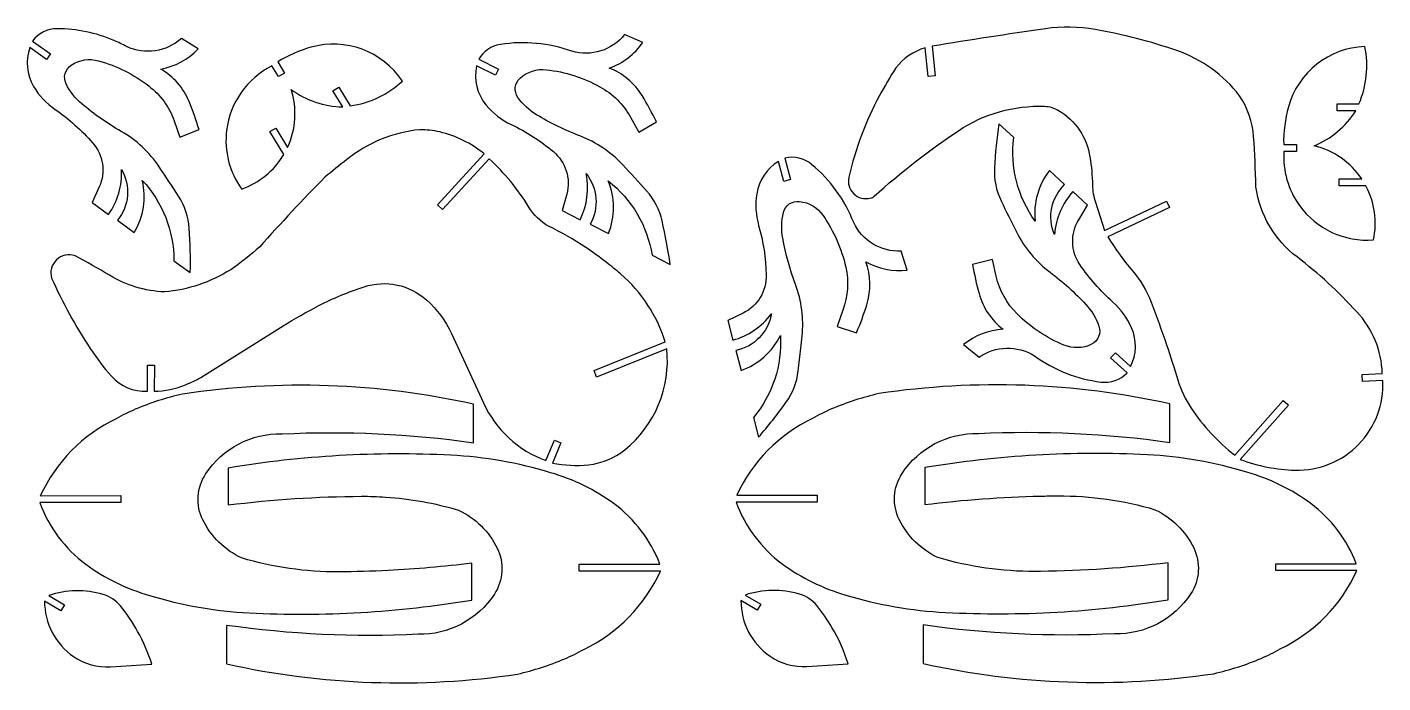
# Model space of a CAD drawing. Extents: x 4 to 2489, y -1157 to 45.
import ezdxf

# ---------------------------------------------------------------- set-up
doc = ezdxf.new("R2010")
doc.units = 0
doc.header["$MEASUREMENT"] = 0
doc.layers.add('shape_z19o', color=1, linetype='CONTINUOUS')

msp = doc.modelspace()

# ---------------------------------------------------------------- linework, layer by layer
at = {"layer": 'shape_z19o'}
for points in [[(163.1, 20.7, 0.100964), (58.7, 42.3, 0.239038), (13.7, 19.7), (46.9, -3.8), (39.5, -14.2), (8.6, 7.6, 0.222927), (15.5, -63.4, 0.108611), (55.3, -105.9, -0.062708), (123.9, -166.9, -0.293055), (136, -247.6), (123.2, -276.3), (152.8, -298.1, 0.167343), (176.8, -215.9, -0.309273), (169.6, -308.8), (200.1, -331.1, 0.195715), (214.9, -235.8, -0.19094), (272.7, -383.1), (302.9, -404.7, 0.021345), (300.9, -323.6, 0.12797), (281.4, -264.9, 0.003076), (245.9, -211, 0.116345), (176.2, -146, -0.045783), (104, -95.4, -0.102104), (75.3, -58.9, -0.381307), (84.7, -24.3, -0.214466), (134.7, -16.6, -0.097467), (226.9, -62.7, -0.142903), (273.4, -126.7), (284, -156.5), (319, -142.8, 0.023525), (300.6, -91.1, 0.165632), (249, -31.8, 0.157195), (317.4, 5.1), (286.5, 24.4, -0.300622), (186.2, 9.4, 0.024068)], [(1016.9, -154.1, -0.045783), (937.6, -115.5, -0.102104), (903.6, -83.9, -0.381307), (907.5, -48.3, -0.214466), (955.7, -32.9, -0.097467), (1053.9, -64, -0.142903), (1109.8, -119.9), (1125, -147.6), (1157.4, -128.6, 0.023525), (1131.2, -80.4, 0.165632), (1070.9, -29.9, 0.157195), (1132.6, 17.2), (1099.1, 31.4, -0.300622), (1002.3, 0.9, 0.125337), (871.3, 13.4, 0.226641), (831.6, -13.7), (868.1, -31.6), (862.4, -43.1), (827.8, -26, 0.231394), (845.2, -97.7, 0.108611), (891.2, -133.4, -0.062708), (968.5, -182.9, -0.293055), (993.1, -260.8), (984.9, -291.2), (1017.7, -308, 0.167343), (1028.4, -223.1, -0.309273), (1035.9, -316), (1069.5, -333.2, 0.195715), (1069.2, -236.7, -0.19094), (1149.4, -373.1), (1182.6, -389.8, 0.021345), (1167.9, -310, 0.12797), (1139.4, -255.1, 0.003076), (1095.9, -207.4, 0.116345)], [(2113.3, -601.5, 0.074766), (2137.8, -653.4, 0.079082), (2217.7, -739.3), (2306.7, -639.3), (2314.3, -646.1), (2316.3, -647.8), (2227.9, -747.1, 0.083694), (2328.5, -767, 0.437957), (2489.1, -602.4), (2451.7, -604.5), (2451.1, -591.7), (2488.2, -589.7, 0.182874), (2441.4, -476.6, 0.044712), (2331.9, -376.2, -0.196375), (2256.3, -247.3, 0.013852), (2252.3, -155.4, 0.130546), (2226.6, -80.7, 0.147357), (2111.7, 2.1, 0.039835), (1961.7, 40.8, 0.078944), (1870.6, 42.2, 0.005587), (1662.8, 10.1), (1668.5, -44.1), (1655.8, -45.4), (1650.2, 7.2, 0.158146), (1596.4, -29.5, 0.018424), (1566.5, -80.2, 0.067402), (1510.2, -229.9, 0.56282), (1549.6, -268.2, 0.152114), (1556.9, -264.8, -0.037327), (1711.1, -144.7, -0.15676), (1869.1, -99.9, -0.126489), (1894.8, -107.5, -0.223801), (1952.3, -192.9, -0.032216), (1956.9, -245, 0.073467), (1962.2, -275.6), (1979.2, -327.6), (2092.8, -273.6), (2098.3, -285.2), (1984.9, -339, 0.040963), (2030.3, -401.7, -0.085301), (2064.5, -459.1, -0.010374), (2092.7, -537, -0.008462)], [(369.4, -144.1, 0.188196), (397.1, -251.7, 0.17616), (474.3, -188.4), (448.8, -146.4), (459.7, -139.8), (481.3, -175.2, 0.188576), (487.7, -69, 0.156005), (582.3, -100.9), (564.5, -71.6), (575.4, -65), (596.2, -99.2, 0.153607), (691.7, -53.8, 0.325666), (524.1, 8.3, 0.07031), (463.1, -18.7), (475.5, -39), (464.6, -45.6), (452.5, -25.9, 0.251178)], [(2336.2, -281.6, 0.261884), (2472.1, -344.9, 0.17616), (2458.2, -246), (2409.1, -246), (2409.1, -233.2), (2450.6, -233.2, 0.188576), (2363.1, -172.4, 0.156005), (2439.6, -108.2), (2405.3, -108.2), (2405.3, -95.5), (2445.4, -95.5, 0.153607), (2456.2, 9.7, 0.325666), (2316.1, -101.2, 0.073068), (2307.4, -169.9), (2331.2, -169.9), (2331.2, -182.7), (2307.8, -182.7, 0.173392)], [(1065.5, -385.9, 0.017348), (1028, -358.9, 0.033001), (959.8, -319.7, -0.126189), (923.7, -284.8, 0.066821), (850.9, -196), (765.3, -289), (756, -280.3), (841.6, -187.3, 0.117003), (760.2, -147, 0.056785), (723.6, -142.9, 0.145471), (589.8, -197.5, 0.001805), (549.7, -229.9, 0.013002), (430.1, -357.7, -0.035921), (377.1, -399.5, -0.117513), (255.7, -440.3, -0.125019), (154.8, -409.8, 0.01537), (91.6, -374.3, 0.614677), (48.6, -414.9, 0.040304), (119.5, -544, 0.035419), (158, -594.2, 0.226575), (224.2, -622.3), (224.7, -574.3), (237.5, -574.5), (236.9, -622.3, 0.088684), (294.3, -610.4, 0.029974), (322.1, -597.2), (473.3, -502.6, -0.02071), (538.5, -465.4, -0.040435), (621.5, -430.8, -0.267122), (736, -454.9, -0.102697), (781.7, -516.7, 0.000073), (840.3, -643.7, 0.199033), (954.8, -749.4), (970.4, -712), (982.2, -716.9), (966.7, -753.9, 0.07693), (1033.2, -757, 0.144411), (1099.3, -729.7, 0.253688), (1176.5, -544.3), (1047.9, -596.4), (1043.1, -584.5), (1173.4, -531.8, 0.141609), (1091.7, -407.2, 0.012662)], [(1789.4, -273.3, 0.003076), (1818.1, -331.1, 0.116345), (1879.2, -404.2, -0.045783), (1944.7, -463.2, -0.102104), (1968.7, -503, -0.381307), (1955.1, -536.2, -0.214466), (1904.6, -537.7, -0.097467), (1818.8, -480.6, -0.142903), (1780.5, -411.4), (1773.5, -380.6), (1737.1, -389.9, 0.023525), (1749, -443.4, 0.165632), (1793, -508.6, 0.157195), (1720.6, -536.8), (1748.9, -559.8, -0.300622), (1850.3, -557.2, 0.125337), (1972.8, -605.5, 0.239038), (2020.3, -588.5), (1990.2, -561.2), (1998.8, -551.7), (2026.8, -577.2, 0.222927), (2028.6, -505.9, 0.108611), (1994.3, -458.8, -0.062708), (1933.7, -389.9, -0.293055), (1931.6, -308.2), (1947.9, -281.4), (1921.1, -256.1, 0.167343), (1887.2, -334.7, -0.309273), (1905.8, -243.4), (1878.2, -217.6, 0.195715), (1851.8, -310.3, -0.19094), (1812.5, -157.1), (1785.2, -131.9, 0.021345), (1777.2, -212.7, 0.12797)], [(1422.1, -543.4, 0.001078), (1424.5, -520.9, 0.116345), (1412.4, -426.4, -0.045783), (1389, -341.4, -0.102104), (1390.3, -294.9, -0.381307), (1419.6, -274.3, -0.214466), (1463, -300.3, -0.097467), (1504.5, -394.6, -0.142903), (1499.4, -473.6), (1488.7, -503.3), (1524.3, -515.1, 0.023525), (1543.2, -463.6, 0.165632), (1541.2, -384.9, 0.157195), (1617.4, -400.2), (1606, -365.6, -0.300622), (1519.2, -313.1, 0.125337), (1442, -206.4, 0.239038), (1392.9, -195.1), (1403.5, -234.4), (1391.2, -237.7), (1381.3, -201.1, 0.222927), (1341.4, -260.2, 0.108611), (1344.9, -318.4, -0.062708), (1358.8, -409.1, -0.293055), (1316.5, -479), (1288.3, -492.9), (1297.3, -528.6, 0.167343), (1368.2, -480.6, -0.309273), (1303.3, -547.5), (1312.6, -584.2, 0.195715), (1384.8, -520.2, -0.19094), (1335.3, -670.5), (1344.8, -706.4, 0.021345), (1395, -642.7, 0.12797), (1417.4, -585.1, 0.001998)], [(665.6, -950.8, -0.010963), (574.9, -953.3, -0.073884), (396.8, -927.9, -0.170857), (325.8, -858, -0.263983), (331, -774.1, -0.260213), (471.1, -700.4, -0.04753), (822, -716.7), (822, -646.1, 0.092224), (288.7, -627.4, 0.04308), (202, -655.4, 0.031221), (167.2, -672.8, 0.174572), (27.9, -813.7), (175.4, -813.6), (175.4, -826.4), (26.8, -826.4, 0.14403), (111.2, -939.4, 0.089082), (228.1, -996.5, 0.061395), (410.7, -1028.5, 0.054075), (818.8, -1005.1), (818.8, -937.4, -0.018582)], [(1861.8, -952.5, -0.001225), (1851.7, -952.5, -0.073884), (1673.5, -927.2, -0.170857), (1602.6, -857.3, -0.263983), (1607.7, -773.3, -0.260213), (1747.8, -699.7, -0.04753), (2098.8, -716), (2098.8, -645.4, 0.092224), (1565.4, -626.6, 0.04308), (1478.7, -654.7, 0.031221), (1443.9, -672, 0.174572), (1304.6, -812.9), (1452.1, -812.9), (1452.1, -825.7), (1303.5, -825.7, 0.14403), (1388, -938.6, 0.089082), (1504.8, -995.8, 0.061395), (1687.4, -1027.8, 0.054075), (2095.6, -1004.4), (2095.6, -936.6, -0.028325)], [(661, -816.2, -0.055655), (794.7, -840.2, -0.170857), (865.6, -910.1, -0.263983), (860.4, -994, -0.260213), (720.4, -1067.7, -0.04753), (369.4, -1051.4), (369.4, -1122, 0.092224), (902.8, -1140.7, 0.04308), (989.5, -1112.7, 0.031221), (1024.3, -1095.4, 0.17706), (1164.7, -951.9), (1016.1, -951.9), (1016.1, -939.1), (1163.7, -939.1, 0.141228), (1080.2, -828.8, 0.089082), (963.4, -771.6, 0.061395), (780.7, -739.6, 0.054075), (372.6, -763), (372.6, -830.7, -0.029551), (616.5, -814.8, -0.018155)], [(1861.3, -814.5, -0.00386), (1893.3, -814.1, -0.073884), (2071.4, -839.4, -0.170857), (2142.4, -909.3, -0.263983), (2137.2, -993.3, -0.260213), (1997.1, -1066.9, -0.04753), (1646.2, -1050.7), (1646.2, -1121.2, 0.092224), (2179.5, -1140, 0.04308), (2266.2, -1111.9, 0.031221), (2301, -1094.6, 0.17706), (2441.5, -951.1), (2292.8, -951.1), (2292.8, -938.4), (2440.5, -938.4, 0.141228), (2357, -828, 0.089082), (2240.1, -770.8, 0.061395), (2057.5, -738.8, 0.054075), (1649.4, -762.3), (1649.4, -830, -0.025689)], [(206.3, -1062.4, 0.043941), (174.7, -1015.8, 0.152232), (142.9, -994.8, 0.150941), (43.4, -996.5), (72, -1013.6), (65.5, -1024.6), (35.7, -1006.8, 0.248464), (89, -1108.7, 0.167593), (156.6, -1127.4), (232.2, -1122.7, 0.05138)], [(1479.3, -1055.2, 0.038197), (1451.4, -1015.1, 0.152232), (1419.7, -994.1, 0.150941), (1320.1, -995.8), (1348.8, -1012.8), (1342.2, -1023.8), (1312.4, -1006.1, 0.248464), (1365.7, -1107.9, 0.167593), (1433.4, -1126.7), (1508.9, -1122, 0.057131)]]:
    msp.add_lwpolyline(points, format="xyb", close=True, dxfattribs=at)

doc.saveas('drawing.dxf')
